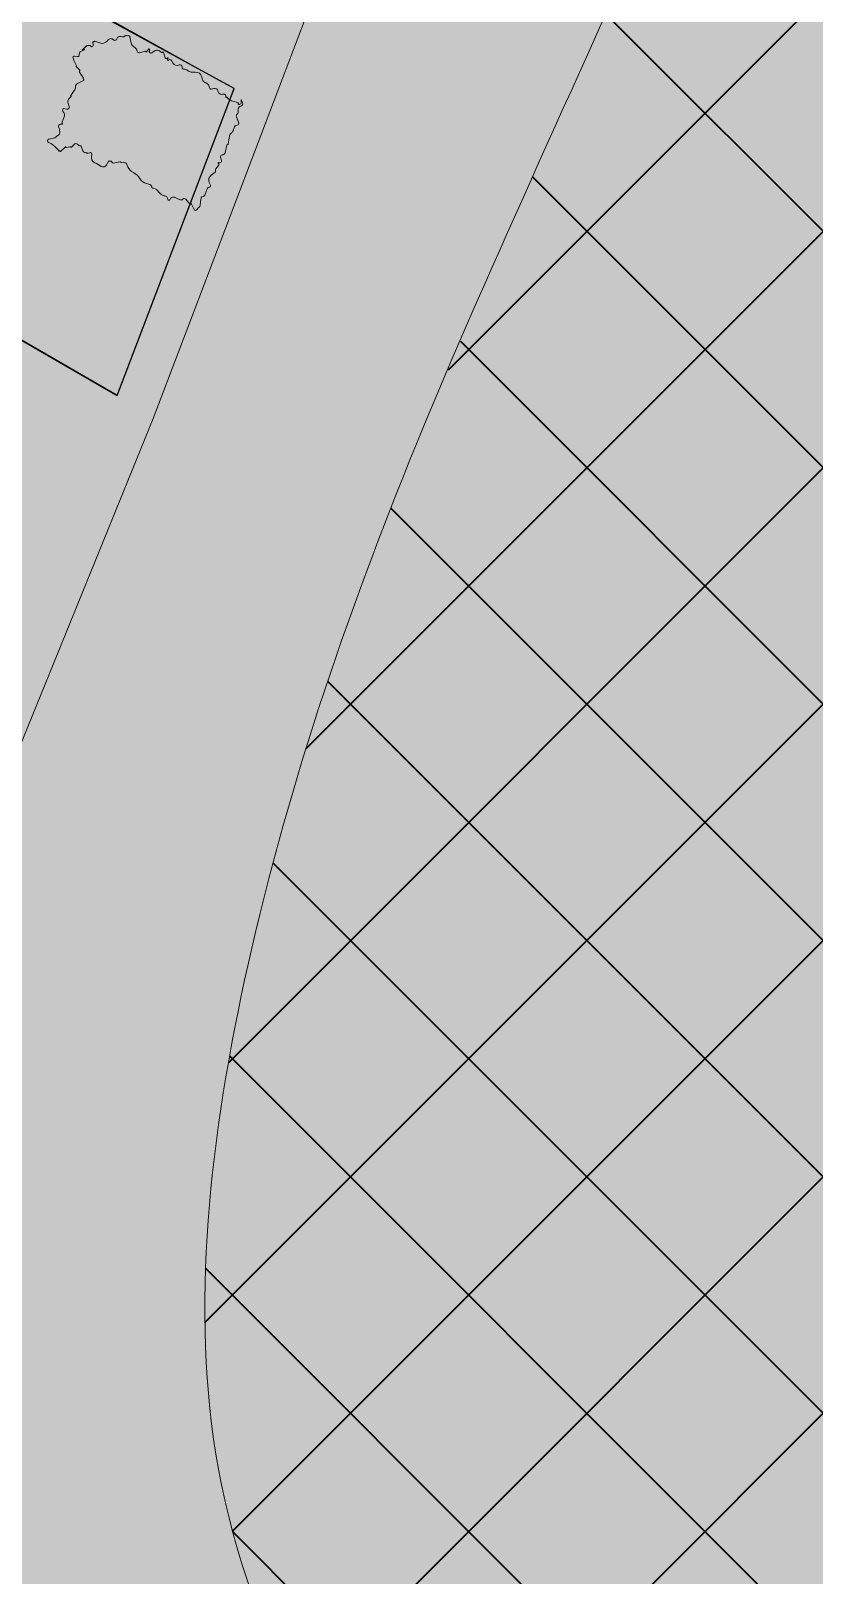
# Model space of a CAD drawing. Header units: metres. Extents: x 68582 to 69192, y 19191 to 19633.
# Drawn here: x 68869.86 to 68884.15, y 19409.49 to 19437.65 of the extents above; entities that cross this region are included whole.
import ezdxf

# ---------------------------------------------------------------- set-up
doc = ezdxf.new("R2010")
doc.units = ezdxf.units.M
doc.layers.get('0').update_dxf_attribs({"lineweight": 15})
doc.layers.add('None', color=7, linetype='Continuous', lineweight=5)

msp = doc.modelspace()

# ---------------------------------------------------------------- hatches: boundary and pattern name
at = {"true_color": 0xd1f0d1, "transparency": 33554687}
msp.add_hatch(color=254, dxfattribs=at).paths.add_polyline_path([(68588.122, 19191.443), (69192.296, 19191.443), (69192.296, 19628.232), (68588.122, 19628.232)], flags=0)
at = {"lineweight": 35, "true_color": 0x0988ff, "transparency": 33554687}
h = msp.add_hatch(dxfattribs=at)
h.set_pattern_fill('CMU HF', color=150, scale=50, style=0, pattern_type=2)
h.set_pattern_definition([(45, (0, 0), (-2.15526147, 2.15526147), []), (135, (0, 0), (2.15526147, 2.15526147), [])])
h.paths.add_polyline_path([(68885.984, 19447.918), (68886.1, 19448.002), (68886.219, 19448.084), (68886.339, 19448.164), (68886.461, 19448.242), (68886.585, 19448.317), (68886.71, 19448.39), (68886.837, 19448.461), (68886.964, 19448.53), (68887.093, 19448.596), (68887.223, 19448.659), (68887.353, 19448.72), (68887.484, 19448.779), (68887.615, 19448.834), (68887.747, 19448.887), (68887.879, 19448.938), (68888.011, 19448.985), (68888.133, 19449.027), (68888.254, 19449.065), (68888.376, 19449.102), (68888.497, 19449.136), (68888.619, 19449.168), (68888.74, 19449.197), (68888.862, 19449.224), (68888.983, 19449.249), (68889.104, 19449.272), (68889.225, 19449.292), (68889.346, 19449.31), (68889.468, 19449.326), (68889.589, 19449.34), (68889.709, 19449.352), (68889.951, 19449.368), (68890.193, 19449.377), (68890.434, 19449.377), (68890.675, 19449.369), (68890.916, 19449.353), (68891.157, 19449.33), (68891.398, 19449.299), (68891.638, 19449.26), (68891.878, 19449.214), (68892.118, 19449.162), (68892.358, 19449.102), (68892.598, 19449.035), (68892.838, 19448.962), (68893.077, 19448.883), (68893.316, 19448.797), (68893.555, 19448.705), (68893.794, 19448.608), (68894.033, 19448.504), (68894.272, 19448.395), (68894.51, 19448.281), (68894.749, 19448.161), (68895.225, 19447.906), (68895.701, 19447.632), (68896.176, 19447.341), (68896.651, 19447.033), (68897.126, 19446.71), (68897.6, 19446.373), (68898.547, 19445.662), (68899.493, 19444.913), (68907.211, 19438.427), (68909.052, 19436.807), (68909.918, 19435.994), (68910.738, 19435.175), (68911.13, 19434.763), (68911.507, 19434.348), (68911.87, 19433.93), (68912.218, 19433.509), (68912.55, 19433.084), (68912.864, 19432.655), (68913.161, 19432.222), (68913.303, 19432.004), (68913.44, 19431.785), (68913.572, 19431.564), (68913.699, 19431.342), (68913.821, 19431.118), (68913.938, 19430.894), (68914.05, 19430.667), (68914.156, 19430.44), (68914.257, 19430.21), (68914.352, 19429.979), (68914.442, 19429.747), (68914.526, 19429.513), (68914.604, 19429.277), (68914.676, 19429.039), (68914.742, 19428.799), (68914.802, 19428.558), (68914.856, 19428.315), (68914.903, 19428.069), (68914.954, 19427.757), (68914.994, 19427.441), (68915.026, 19427.123), (68915.047, 19426.801), (68915.06, 19426.477), (68915.065, 19426.15), (68915.061, 19425.82), (68915.049, 19425.487), (68915.03, 19425.152), (68915.004, 19424.814), (68914.971, 19424.473), (68914.931, 19424.13), (68914.834, 19423.438), (68914.714, 19422.736), (68914.576, 19422.025), (68914.421, 19421.307), (68912.836, 19414.986), (68912.418, 19413.103), (68912.237, 19412.167), (68912.079, 19411.238), (68911.949, 19410.317), (68911.851, 19409.409), (68911.815, 19408.96), (68911.788, 19408.516), (68911.771, 19408.075), (68911.764, 19407.639), (68911.768, 19407.208), (68911.783, 19406.782), (68911.811, 19406.362), (68911.85, 19405.948), (68911.902, 19405.54), (68911.933, 19405.338), (68911.967, 19405.138), (68912.005, 19404.94), (68912.046, 19404.743), (68912.09, 19404.549), (68912.139, 19404.356), (68912.191, 19404.165), (68912.246, 19403.976), (68912.306, 19403.789), (68912.369, 19403.604), (68912.436, 19403.421), (68912.508, 19403.24), (68912.583, 19403.061), (68912.662, 19402.885), (68912.728, 19402.746), (68912.796, 19402.61), (68912.867, 19402.474), (68912.94, 19402.34), (68913.093, 19402.075), (68913.255, 19401.813), (68913.426, 19401.556), (68913.605, 19401.302), (68913.792, 19401.05), (68913.986, 19400.801), (68914.187, 19400.554), (68914.395, 19400.309), (68914.827, 19399.82), (68917.731, 19396.765), (68918.234, 19396.202), (68918.733, 19395.614), (68919.225, 19394.997), (68919.467, 19394.676), (68919.705, 19394.347), (68919.975, 19393.959), (68920.239, 19393.559), (68920.498, 19393.15), (68920.75, 19392.733), (68920.995, 19392.308), (68921.233, 19391.876), (68921.463, 19391.44), (68921.684, 19390.999), (68921.896, 19390.556), (68922.099, 19390.11), (68922.291, 19389.664), (68922.473, 19389.218), (68922.643, 19388.773), (68922.801, 19388.331), (68922.947, 19387.893), (68923.081, 19387.459), (68923.2, 19387.031), (68923.306, 19386.611), (68923.397, 19386.198), (68923.474, 19385.795), (68923.506, 19385.597), (68923.534, 19385.402), (68923.558, 19385.209), (68923.578, 19385.02), (68923.594, 19384.834), (68923.606, 19384.651), (68923.613, 19384.471), (68923.616, 19384.295), (68923.615, 19384.123), (68923.609, 19383.954), (68923.599, 19383.79), (68923.583, 19383.629), (68923.563, 19383.473), (68923.552, 19383.397), (68923.539, 19383.322), (68923.525, 19383.247), (68923.509, 19383.174), (68923.493, 19383.102), (68923.475, 19383.032), (68923.456, 19382.962), (68923.435, 19382.894), (68923.414, 19382.827), (68923.391, 19382.761), (68923.367, 19382.697), (68923.341, 19382.633), (68923.314, 19382.571), (68923.286, 19382.511), (68923.257, 19382.451), (68923.226, 19382.393), (68923.194, 19382.337), (68923.161, 19382.282), (68923.126, 19382.228), (68923.09, 19382.176), (68923.052, 19382.125), (68923.013, 19382.075), (68922.991, 19382.049), (68922.969, 19382.022), (68922.946, 19381.997), (68922.923, 19381.971), (68922.899, 19381.946), (68922.875, 19381.922), (68922.825, 19381.874), (68922.774, 19381.828), (68922.721, 19381.784), (68922.667, 19381.741), (68922.611, 19381.701), (68922.553, 19381.661), (68922.494, 19381.624), (68922.433, 19381.588), (68922.371, 19381.554), (68922.308, 19381.521), (68922.242, 19381.49), (68922.176, 19381.46), (68922.108, 19381.432), (68922.038, 19381.406), (68921.967, 19381.381), (68921.895, 19381.357), (68921.821, 19381.335), (68921.746, 19381.314), (68921.669, 19381.295), (68921.591, 19381.277), (68921.512, 19381.261), (68921.432, 19381.245), (68921.35, 19381.232), (68921.267, 19381.219), (68921.182, 19381.208), (68921.01, 19381.19), (68920.833, 19381.176), (68920.651, 19381.168), (68920.464, 19381.164), (68920.273, 19381.165), (68920.077, 19381.17), (68919.877, 19381.18), (68919.673, 19381.194), (68919.253, 19381.233), (68918.818, 19381.287), (68918.369, 19381.355), (68917.907, 19381.435), (68917.433, 19381.526), (68916.452, 19381.739), (68910.097, 19383.337), (68909.034, 19383.569), (68907.734, 19383.814), (68906.465, 19384.014), (68905.227, 19384.175), (68898.422, 19384.811), (68897.388, 19384.937), (68896.381, 19385.091), (68895.888, 19385.181), (68895.402, 19385.28), (68894.922, 19385.391), (68894.449, 19385.513), (68893.982, 19385.649), (68893.522, 19385.799), (68893.069, 19385.963), (68892.844, 19386.051), (68892.622, 19386.144), (68892.4, 19386.24), (68892.181, 19386.342), (68891.963, 19386.447), (68891.746, 19386.557), (68891.549, 19386.662), (68891.353, 19386.772), (68890.965, 19387.001), (68890.582, 19387.246), (68890.204, 19387.505), (68889.83, 19387.778), (68889.461, 19388.064), (68889.096, 19388.363), (68888.734, 19388.674), (68888.377, 19388.996), (68888.023, 19389.329), (68887.672, 19389.673), (68887.324, 19390.027), (68886.638, 19390.761), (68885.962, 19391.528), (68885.296, 19392.323), (68884.636, 19393.142), (68878.343, 19401.494), (68877.198, 19403.083), (68876.653, 19403.88), (68876.132, 19404.681), (68875.64, 19405.487), (68875.405, 19405.893), (68875.178, 19406.301), (68874.961, 19406.711), (68874.752, 19407.123), (68874.554, 19407.538), (68874.365, 19407.956), (68874.188, 19408.377), (68874.021, 19408.801), (68873.866, 19409.228), (68873.724, 19409.659), (68873.594, 19410.093), (68873.477, 19410.532), (68873.374, 19410.975), (68873.284, 19411.422), (68873.237, 19411.696), (68873.195, 19411.972), (68873.158, 19412.25), (68873.126, 19412.528), (68873.078, 19413.09), (68873.047, 19413.657), (68873.035, 19414.228), (68873.04, 19414.802), (68873.06, 19415.379), (68873.096, 19415.959), (68873.146, 19416.54), (68873.209, 19417.122), (68873.285, 19417.705), (68873.372, 19418.287), (68873.578, 19419.447), (68873.818, 19420.599), (68874.122, 19421.877), (68874.458, 19423.139), (68874.825, 19424.385), (68875.219, 19425.616), (68875.637, 19426.834), (68876.079, 19428.039), (68877.019, 19430.417), (68882.443, 19442.854), (68882.662, 19443.343), (68882.889, 19443.826), (68883.125, 19444.302), (68883.373, 19444.767), (68883.502, 19444.996), (68883.634, 19445.221), (68883.77, 19445.443), (68883.91, 19445.662), (68884.054, 19445.876), (68884.202, 19446.087), (68884.356, 19446.293), (68884.514, 19446.495), (68884.677, 19446.692), (68884.846, 19446.884), (68885.02, 19447.071), (68885.2, 19447.252), (68885.386, 19447.428), (68885.579, 19447.597), (68885.678, 19447.68), (68885.778, 19447.761), (68885.88, 19447.84)], flags=0)
at = {"true_color": 0xffffff, "transparency": 33554687}
msp.add_hatch(color=7, dxfattribs=at).paths.add_polyline_path([(68860.694, 19431.696), (68867.111, 19433.36), (68866.269, 19436.514), (68864.018, 19439.175), (68864.1, 19439.068), (68858.7, 19442.8), (68858.51, 19443.9), (68860.075, 19444.1), (68873.569, 19436.6), (68871.438, 19431), (68869.559, 19432.085), (68868.762, 19427.782), (68868.901, 19427.719), (68869.14, 19427.361), (68869.148, 19427.036), (68868.571, 19425.443), (68865.65, 19417.938), (68861.781, 19413.234), (68853.3, 19412.105), (68846.211, 19413.123), (68846.211, 19410.8), (68853.091, 19410.391), (68856.89, 19410.37), (68860.28, 19410.76), (68863.66, 19412.78), (68866.24, 19416.21), (68872.091, 19430.581), (68873.054, 19433.102), (68875.307, 19439.044), (68873.626, 19439.953), (68872.678, 19440.728), (68872.384, 19440.598), (68868.432, 19443.353), (68868.034, 19443.551), (68866.229, 19445.93), (68862.924, 19447.236), (68861.487, 19446.734), (68860.29, 19447.197), (68859.697, 19448.404), (68857.355, 19447.73), (68856.587, 19447.035), (68853.84, 19438.84), (68860.036, 19433.407)], flags=0)
at = {"layer": 'None', "linetype": 'Continuous', "lineweight": 0, "true_color": 0xffffff, "transparency": 33554687}
h = msp.add_hatch(color=7, dxfattribs=at)
h.paths.add_polyline_path([(68799.84, 19386.02), (68789.95, 19386.9), (68781.97, 19386.61), (68773.27, 19384.56), (68766.62, 19381.94), (68748.84, 19370.6), (68746.75, 19366.63), (68746.49, 19363.19), (68746.68, 19359.75), (68746.03, 19354.21), (68745.717, 19353), (68743.653, 19353), (68744.06, 19354.58), (68744.68, 19359.8), (68744.41, 19364.47), (68740.99, 19370.95), (68732.83, 19377.49), (68729.15, 19380.5), (68725.54, 19384.08), (68723.21, 19387.28), (68721.23, 19392.29), (68719.51, 19395.27), (68718.26, 19396.33), (68715.99, 19397.05), (68713.09, 19396.09), (68709.999, 19395.093), (68706, 19393.939), (68706, 19396.061), (68709, 19396.875), (68712.39, 19397.97), (68715.98, 19399.15), (68723.43, 19403.64), (68726.42, 19405.66), (68738.87, 19414.06), (68755.26, 19419.94), (68769.04, 19422.04), (68772.54, 19421.8), (68773.32, 19423.3), (68774.64, 19437.94), (68769.945, 19438.437), (68769.945, 19440.561), (68775.04, 19440.09), (68776.38, 19443.85), (68778.83, 19449.39), (68788.17, 19454.78), (68799.23, 19458.52), (68810.37, 19459.06), (68812.62, 19459.06), (68813.19, 19459.39), (68812.88, 19460.43), (68812.23, 19461.42), (68807.67, 19464.89), (68804.352, 19467.88), (68807.345, 19467.88), (68809.01, 19466.38), (68816.28, 19460.87), (68820.74, 19459.23), (68822.38, 19459.08), (68863.02, 19459.98), (68877.74, 19459.98), (68881.35, 19460.13), (68882.82, 19460.98), (68884.56, 19462.92), (68885.32, 19464.46), (68885.28, 19464.62), (68886.523, 19467.88), (68889.195, 19467.88), (68887.91, 19464.51), (68888.83, 19461.29), (68890.11, 19460.02), (68896, 19455.662), (68896, 19452.573), (68892.13, 19455.44), (68890.38, 19456.4), (68887.85, 19457.18), (68885.39, 19456.76), (68884.03, 19455.4), (68883.66, 19454.19), (68883.71, 19454.1), (68883.28, 19452.99), (68872.46, 19424.51), (68870.39, 19417.14), (68870.324, 19417.017), (68870.474, 19416.931), (68870.06, 19412.46), (68871.13, 19408.51), (68871.83, 19407.09), (68880.85, 19393.85), (68887.33, 19386.26), (68890.4, 19384.17), (68890.2, 19381.49), (68887.83, 19380.47), (68887.07, 19378.35), (68887.07, 19375.09), (68884.83, 19375.09), (68884.73, 19379.14), (68883.91, 19380.24), (68883.22, 19380.45), (68882.08, 19380.41), (68868.03, 19375.262), (68852.77, 19371.1), (68844.22, 19369.71), (68840.87, 19369.2), (68839.58, 19368.49), (68839.45, 19367.4), (68836.83, 19365.887), (68835.04, 19368.32), (68829.92, 19372.32), (68819.958, 19378.79), (68812.33, 19382.242), (68806.83, 19384.09)], flags=0)
h.paths.add_polyline_path([(68775.85, 19423.46), (68776.37, 19421.28), (68790.55, 19418.32), (68795.86, 19416.83), (68807.28, 19413.96), (68831.23, 19411.69), (68853.45, 19410.37), (68856.89, 19410.37), (68860.28, 19410.76), (68863.66, 19412.78), (68866.24, 19416.21), (68870.38, 19426.08), (68880.96, 19453.92), (68879.25, 19457.05), (68877.45, 19457.48), (68863.03, 19457.48), (68821.63, 19456.56), (68810.43, 19456.56), (68799.7, 19456.04), (68789.2, 19452.49), (68780.77, 19447.62), (68777.69, 19440.94)], flags=0)
h.paths.add_polyline_path([(68870.05, 19404.5), (68868.305, 19405.629), (68865.01, 19407.11), (68858.23, 19407.87), (68853.41, 19407.87), (68831.02, 19409.2), (68806.85, 19411.49), (68795.21, 19414.42), (68789.97, 19415.89), (68774.31, 19419.16), (68769.945, 19419.863), (68769.03, 19420.01), (68755.76, 19418), (68739.78, 19412.27), (68727.67, 19404.09), (68724.16, 19400.73), (68722.5, 19396.61), (68723.23, 19392.69), (68724.97, 19388.26), (68727.16, 19385.29), (68730.49, 19381.99), (68734.25, 19378.92), (68741.76, 19372.9), (68745.33, 19372.02), (68747.84, 19372.34), (68765.71, 19383.73), (68772.69, 19386.48), (68781.68, 19388.6), (68790.1, 19389.11), (68799.84, 19388.21), (68805.18, 19386.88), (68812.83, 19384.23), (68820.66, 19380.72), (68826.29, 19377.07), (68835.18, 19371.98), (68842.61, 19371.51), (68849.74, 19372.37), (68867.92, 19377.04), (68876.83, 19380.304), (68882.08, 19382.65), (68882.98, 19385.18), (68882.4, 19387.3), (68875.5, 19397.08)], flags=0)

# ---------------------------------------------------------------- linework, layer by layer
at = {"color": 7, "true_color": 0xffffff, "transparency": 33554687}
for points in [[(68860.075, 19444.1), (68873.569, 19436.6), (68871.438, 19431), (68869.559, 19432.085), (68868.762, 19427.782), (68868.901, 19427.719), (68869.14, 19427.361), (68869.148, 19427.036), (68868.571, 19425.443), (68865.65, 19417.938), (68861.781, 19413.234), (68853.3, 19412.105), (68846.211, 19413.123)], [(68846.211, 19410.8), (68853.091, 19410.391), (68856.89, 19410.37), (68860.28, 19410.76), (68863.66, 19412.78), (68866.24, 19416.21), (68872.091, 19430.581), (68873.054, 19433.102), (68875.307, 19439.044)]]:
    msp.add_lwpolyline(points, dxfattribs=at)
msp.add_open_spline([(68885.984, 19447.918), (68886.6, 19448.372), (68892.522, 19451.451), (68903.581, 19440.872), (68917.334, 19430.87), (68912.906, 19416.126), (68910.061, 19402.477), (68920.787, 19395.584), (68927.015, 19377.394), (68906.559, 19385.701), (68891.152, 19383.37), (68881.085, 19398.338), (68872.118, 19409.073), (68873.57, 19421.145), (68876.979, 19430.858), (68881.275, 19439.689), (68883.753, 19446.276), (68885.984, 19447.918)], degree=3, knots=[0, 0, 0, 0, 2.291257, 19.18891, 37.129956, 48.448733, 62.442982, 73.510459, 86.220684, 100.279883, 117.823948, 133.905289, 149.007929, 158.20087, 168.527389, 179.94783, 188.239344, 188.239344, 188.239344, 188.239344])
at = {"layer": 'None', "color": 7, "linetype": 'Continuous', "lineweight": 5, "transparency": 33554687}
for p, q in [((68870.8, 19437.3), (68870.869, 19437.369)), ((68870.998, 19437.387), (68870.995, 19437.447)), ((68871.005, 19437.454), (68871.007, 19437.452)), ((68871.03, 19437.461), (68871.12, 19437.43)), ((68871.259, 19437.469), (68871.271, 19437.485)), ((68871.365, 19437.492), (68871.371, 19437.487)), ((68871.431, 19437.504), (68871.432, 19437.507)), ((68871.502, 19437.548), (68871.535, 19437.54)), ((68871.572, 19437.552), (68871.579, 19437.562)), ((68871.616, 19437.563), (68871.635, 19437.567)), ((68871.67, 19437.543), (68871.682, 19437.486)), ((68871.682, 19437.486), (68871.7, 19437.4)), ((68871.7, 19437.4), (68871.792, 19437.308)), ((68870.644, 19437.114), (68870.631, 19437.154)), ((68870.696, 19437.011), (68870.643, 19437.111)), ((68870.659, 19437.19), (68870.715, 19437.182)), ((68870.77, 19437.274), (68870.842, 19437.307)), ((68870.84, 19437.313), (68870.8, 19437.3)), ((68871.792, 19437.307), (68871.801, 19437.276)), ((68871.842, 19437.252), (68871.949, 19437.281)), ((68871.969, 19437.266), (68872.016, 19437.321)), ((68872.03, 19437.306), (68872.018, 19437.277)), ((68872.02, 19437.319), (68872.019, 19437.316)), ((68872.021, 19437.276), (68872.033, 19437.256)), ((68872.066, 19437.248), (68872.13, 19437.291)), ((68872.212, 19437.283), (68872.236, 19437.26)), ((68872.279, 19437.259), (68872.314, 19437.159)), ((68872.365, 19437.152), (68872.357, 19437.122)), ((68872.425, 19437.112), (68872.458, 19437.057)), ((68870.752, 19436.936), (68870.687, 19436.998)), ((68870.819, 19436.791), (68870.749, 19436.9)), ((68872.555, 19437.024), (68872.57, 19437.03)), ((68872.62, 19436.997), (68872.621, 19436.983)), ((68872.721, 19436.931), (68872.729, 19436.924)), ((68872.809, 19436.896), (68872.861, 19436.899)), ((68872.978, 19436.813), (68872.989, 19436.769)), ((68870.591, 19436.475), (68870.653, 19436.562)), ((68870.711, 19436.691), (68870.819, 19436.745)), ((68870.823, 19436.766), (68870.816, 19436.775)), ((68873.11, 19436.646), (68873.129, 19436.597)), ((68873.131, 19436.596), (68873.137, 19436.59)), ((68873.151, 19436.585), (68873.2, 19436.599)), ((68873.274, 19436.558), (68873.279, 19436.54)), ((68870.449, 19436.238), (68870.516, 19436.222)), ((68870.56, 19436.272), (68870.54, 19436.325)), ((68870.562, 19436.419), (68870.596, 19436.451)), ((68873.356, 19436.494), (68873.378, 19436.499)), ((68873.417, 19436.468), (68873.418, 19436.441)), ((68873.435, 19436.441), (68873.464, 19436.413)), ((68873.548, 19436.367), (68873.635, 19436.346)), ((68873.657, 19436.31), (68873.67, 19436.311)), ((68873.701, 19436.357), (68873.7, 19436.4)), ((68873.7, 19436.4), (68873.724, 19436.342)), ((68873.701, 19436.345), (68873.701, 19436.357)), ((68870.432, 19435.983), (68870.471, 19436.082)), ((68870.442, 19436.218), (68870.448, 19436.237)), ((68870.462, 19436.162), (68870.447, 19436.182)), ((68873.612, 19436.083), (68873.652, 19435.981)), ((68873.642, 19436.212), (68873.646, 19436.184)), ((68870.19, 19435.673), (68870.198, 19435.676)), ((68870.198, 19435.676), (68870.3, 19435.7)), ((68870.3, 19435.7), (68870.354, 19435.74)), ((68870.387, 19435.843), (68870.366, 19435.901)), ((68870.4, 19435.948), (68870.434, 19435.948)), ((68873.488, 19435.738), (68873.458, 19435.587)), ((68873.575, 19435.894), (68873.555, 19435.838)), ((68873.583, 19435.907), (68873.582, 19435.906)), ((68873.626, 19435.931), (68873.59, 19435.922)), ((68870.2, 19435.607), (68870.185, 19435.613)), ((68870.375, 19435.462), (68870.326, 19435.517)), ((68870.391, 19435.453), (68870.389, 19435.459)), ((68870.496, 19435.538), (68870.402, 19435.45)), ((68870.572, 19435.537), (68870.51, 19435.523)), ((68870.65, 19435.581), (68870.608, 19435.533)), ((68870.738, 19435.56), (68870.715, 19435.583)), ((68870.812, 19435.465), (68870.78, 19435.547)), ((68870.882, 19435.426), (68870.855, 19435.43)), ((68870.934, 19435.429), (68870.889, 19435.417)), ((68870.967, 19435.361), (68870.974, 19435.392)), ((68873.434, 19435.569), (68873.405, 19435.432)), ((68871.03, 19435.246), (68871.021, 19435.251)), ((68871.286, 19435.279), (68871.236, 19435.197)), ((68871.32, 19435.275), (68871.298, 19435.273)), ((68871.484, 19435.263), (68871.36, 19435.241)), ((68871.552, 19435.254), (68871.515, 19435.252)), ((68871.631, 19435.172), (68871.615, 19435.214)), ((68873.285, 19435.193), (68873.235, 19435.134)), ((68873.303, 19435.247), (68873.286, 19435.251)), ((68873.319, 19435.345), (68873.337, 19435.284)), ((68871.849, 19434.956), (68871.844, 19434.964)), ((68872.016, 19434.856), (68871.973, 19434.866)), ((68873.117, 19434.885), (68873.139, 19434.836)), ((68873.223, 19435.075), (68873.149, 19435.017)), ((68872.07, 19434.797), (68872.066, 19434.809)), ((68872.217, 19434.69), (68872.151, 19434.757)), ((68872.319, 19434.637), (68872.317, 19434.637)), ((68872.36, 19434.576), (68872.355, 19434.599)), ((68872.403, 19434.584), (68872.397, 19434.571)), ((68872.569, 19434.573), (68872.495, 19434.612)), ((68872.735, 19434.522), (68872.689, 19434.579)), ((68872.965, 19434.583), (68872.953, 19434.474)), ((68872.972, 19434.61), (68872.97, 19434.604)), ((68873.005, 19434.631), (68872.981, 19434.623)), ((68873.077, 19434.769), (68873.043, 19434.67)), ((68872.844, 19434.384), (68872.79, 19434.492)), ((68872.9, 19434.4), (68872.879, 19434.379)), ((68872.895, 19434.389), (68872.9, 19434.4)), ((68872.898, 19434.397), (68872.895, 19434.389)), ((68872.927, 19434.432), (68872.923, 19434.429))]:
    msp.add_line(p, q, dxfattribs=at)
at = {"layer": 'None', "color": 7, "linetype": 'Continuous', "lineweight": 25, "transparency": 33554687}
msp.add_line((68871.438, 19431), (68867.108, 19433.5), dxfattribs=at)
at = {"layer": 'None', "color": 7, "linetype": 'Continuous', "lineweight": 25, "true_color": 0xffffff, "transparency": 33554687}
msp.add_lwpolyline([(68873.569, 19436.6), (68867.392, 19439.977), (68862.5, 19443), (68860.075, 19444.1), (68858.51, 19443.9), (68858.7, 19442.8), (68864, 19439.2), (68866.2, 19436.6), (68867.108, 19433.5), (68871.438, 19431)], close=True, dxfattribs=at)
at = {"layer": 'None', "color": 7, "linetype": 'Continuous', "lineweight": 5, "transparency": 33554687, "extrusion": (0, 0, -1)}
for centre, radius, start, end in [((-68870.913, 19437.325), 0.0619, 44.8796, 134.8247), ((-68871.002, 19437.447), 0.00686, 357.7688, 113.3623), ((-68871.027, 19437.453), 0.00905, 25.1284, 109.0884), ((-68871.321, 19437.444), 0.0648, 38.9468, 132.0753), ((-68871.488, 19437.492), 0.0579, 15.0399, 104.4438), ((-68871.59, 19437.554), 0.0135, 37.3236, 114.818), ((-68871.64, 19437.536), 0.0307, 80.1853, 168.1468), ((-68870.656, 19437.163), 0.027, 341.1969, 97.2957), ((-68870.644, 19437.111), 0.00137, 331.9736, 61.7731), ((-68870.79, 19437.23), 0.0481, 343.8941, 64.7944), ((-68871.792, 19437.307), 0.000291, 112.9559, 164.4806), ((-68871.951, 19437.271), 0.0103, 75.0382, 189.3819), ((-68872.017, 19437.319), 0.0023, 40.1363, 196.4875), ((-68872.02, 19437.275), 0.00161, 49.9254, 149.2394), ((-68872.026, 19437.307), 0.00402, 71.0693, 201.5167), ((-68872.167, 19437.236), 0.0655, 56.3993, 134.4046), ((-68872.27, 19437.256), 0.0101, 35.4368, 160.8743), ((-68872.36, 19437.154), 0.00569, 28.2735, 195.5619), ((-68872.398, 19437.096), 0.0316, 35.912, 148.7093), ((-68870.689, 19437), 0.00324, 313.7522, 101.8113), ((-68870.761, 19436.908), 0.0147, 327.2081, 48.6056), ((-68872.583, 19436.996), 0.0367, 69.0807, 177.0823), ((-68872.667, 19436.87), 0.0809, 83.7946, 131.6278), ((-68872.868, 19436.786), 0.113, 86.5193, 166.1753), ((-68870.739, 19436.635), 0.0629, 358.847, 63.476), ((-68870.821, 19436.778), 0.00538, 321.3385, 55.6151), ((-68873.015, 19436.609), 0.103, 108.0421, 158.7236), ((-68873.131, 19436.596), 0.000725, 60.0771, 141.9058), ((-68873.217, 19436.542), 0.0598, 73.7088, 163.7006), ((-68870.449, 19436.237), 0.00036, 5.3264, 103.083), ((-68870.623, 19436.355), 0.0879, 340.2191, 46.216), ((-68870.598, 19436.47), 0.00843, 295.3221, 35.7677), ((-68873.384, 19436.467), 0.0323, 78.2134, 177.7553), ((-68873.43, 19436.436), 0.00778, 28.3449, 134.759), ((-68873.631, 19436.331), 0.0157, 103.1613, 201.1267), ((-68873.682, 19436.324), 0.0458, 157.1269, 259.6819), ((-68870.453, 19435.975), 0.0222, 311.9065, 21.301), ((-68870.481, 19436.205), 0.0405, 325.2772, 17.8512), ((-68873.59, 19436.177), 0.0565, 172.2995, 231.3473), ((-68873.618, 19435.967), 0.0371, 158.3711, 256.3969), ((-68870.4, 19435.912), 0.0358, 340.8728, 89.4842), ((-68873.449, 19435.877), 0.113, 200.0243, 231.5093), ((-68873.573, 19435.915), 0.0127, 175.4966, 217.0317), ((-68870.197, 19435.642), 0.0319, 293.2388, 76.4469), ((-68870.379, 19435.466), 0.00624, 235.1276, 318.0083), ((-68870.397, 19435.455), 0.00696, 227.1266, 344.6125), ((-68870.509, 19435.531), 0.00785, 257.5816, 23.4805), ((-68870.6, 19435.541), 0.0116, 221.4163, 310.6664), ((-68870.754, 19435.575), 0.0215, 248.828, 314.7809), ((-68870.865, 19435.486), 0.0569, 279.4835, 338.4764), ((-68870.888, 19435.419), 0.00263, 254.7526, 17.5038), ((-68873.35, 19435.444), 0.0558, 192.1881, 269.6193), ((-68873.447, 19435.589), 0.0113, 191.3146, 273.7448), ((-68871.064, 19435.341), 0.0996, 295.9635, 12.0654), ((-68871.182, 19435.23), 0.063, 211.1712, 304.9671), ((-68871.297, 19435.279), 0.00683, 263.9704, 352.597), ((-68871.357, 19435.258), 0.0169, 260.147, 359.1835), ((-68871.514, 19435.273), 0.0211, 266.544, 313.1906), ((-68871.815, 19435.244), 0.197, 295.0654, 338.839), ((-68873.261, 19435.213), 0.0314, 128.0562, 220.3002), ((-68873.309, 19435.275), 0.0289, 163.1943, 282.8445), ((-68872.019, 19435.06), 0.2, 283.3811, 328.6543), ((-68873.118, 19434.826), 0.0234, 155.9376, 264.1837), ((-68873.208, 19435.094), 0.0238, 156.8385, 231.5725), ((-68872.103, 19434.808), 0.0344, 266.3435, 341.9207), ((-68872.343, 19434.816), 0.178, 296.5651, 314.932), ((-68872.38, 19434.891), 0.262, 284.0073, 296.5651), ((-68872.38, 19434.58), 0.0197, 207.1831, 347.6091), ((-68872.595, 19434.622), 0.0556, 225.5665, 298.1746), ((-68872.874, 19434.65), 0.106, 197.6073, 202.1722), ((-68872.985, 19434.69), 0.0616, 198.9806, 251.1096), ((-68872.765, 19434.546), 0.0381, 270.2108, 320.8126), ((-68872.864, 19434.394), 0.0215, 224.4953, 333.5022), ((-68872.895, 19434.48), 0.0584, 186.3294, 235.8106)]:
    msp.add_arc(centre, radius, start, end, dxfattribs=at)
at = {"layer": 'None', "color": 7, "linetype": 'Continuous', "lineweight": 5, "transparency": 33554687}
for centre, radius, start, end in [((68870.973, 19437.386), 0.0243, 225.1753, 2.2312), ((68871.011, 19437.46), 0.00839, 246.6377, 334.8716), ((68871.161, 19437.548), 0.125, 250.9116, 321.0532), ((68871.396, 19437.514), 0.0368, 227.9247, 344.9601), ((68871.544, 19437.573), 0.035, 255.5562, 322.6764), ((68871.61, 19437.598), 0.0348, 245.182, 279.8147), ((68870.642, 19437.114), 0.00161, 298.2269, 18.8031), ((68870.718, 19437.209), 0.027, 262.7043, 16.1059), ((68870.84, 19437.31), 0.00277, 295.2056, 107.5701), ((68871.792, 19437.308), 0.000717, 224.8867, 247.0441), ((68871.833, 19437.285), 0.0334, 195.5194, 284.9618), ((68871.966, 19437.269), 0.0044, 170.6181, 319.8637), ((68872.019, 19437.276), 0.00048, 158.4833, 310.0746), ((68872.023, 19437.315), 0.0045, 163.5125, 288.9307), ((68872.053, 19437.268), 0.0236, 210.7606, 303.6007), ((68872.248, 19437.272), 0.0167, 225.5954, 324.5632), ((68872.335, 19437.167), 0.0224, 199.1257, 331.7265), ((68872.365, 19437.12), 0.00853, 164.4381, 324.088), ((68870.691, 19437.009), 0.00531, 258.1887, 28.0264), ((68870.744, 19436.927), 0.0116, 311.3944, 46.2478), ((68872.527, 19437.099), 0.08, 211.2907, 290.9193), ((68872.655, 19436.985), 0.0339, 182.9177, 276.2054), ((68872.803, 19437.007), 0.112, 228.3722, 273.4807), ((68870.557, 19436.631), 0.119, 324.2323, 1.153), ((68870.814, 19436.787), 0.00596, 304.3849, 32.7919), ((68870.813, 19436.757), 0.0137, 296.524, 38.6615), ((68873.074, 19436.789), 0.0874, 193.8247, 251.9579), ((68873.13, 19436.597), 0.00054, 201.2764, 299.9229), ((68873.147, 19436.598), 0.0138, 218.0942, 286.2912), ((68873.342, 19436.558), 0.0657, 196.2994, 281.7866), ((68870.444, 19436.238), 0.00375, 342.1488, 354.6736), ((68870.524, 19436.259), 0.0377, 256.917, 19.7809), ((68870.591, 19436.456), 0.00697, 313.784, 64.6779), ((68873.421, 19436.441), 0.00284, 182.2447, 331.6551), ((68873.588, 19436.539), 0.177, 225.241, 256.8387), ((68873.701, 19436.22), 0.0599, 100.3181, 187.7005), ((68873.656, 19436.321), 0.0113, 158.8733, 274.7469), ((68873.668, 19436.345), 0.0335, 274.7469, 1.1729), ((68870.434, 19435.954), 0.00595, 270.5158, 48.0935), ((68870.392, 19436.113), 0.0851, 338.699, 34.7228), ((68873.652, 19436.099), 0.0433, 128.6527, 201.6289), ((68870.301, 19435.813), 0.0907, 306.1071, 19.1272), ((68873.573, 19435.721), 0.0867, 128.4907, 168.6854), ((68873.618, 19435.878), 0.046, 142.9683, 159.9757), ((68873.591, 19435.917), 0.00566, 103.6031, 184.5034), ((68870.059, 19435.277), 0.359, 41.9917, 66.7612), ((68870.385, 19435.458), 0.0039, 15.3875, 124.8724), ((68870.498, 19435.535), 0.00322, 336.5195, 132.8734), ((68870.577, 19435.514), 0.023, 49.3336, 102.4184), ((68870.684, 19435.551), 0.0444, 45.2191, 138.5837), ((68870.766, 19435.542), 0.0141, 21.5236, 111.172), ((68870.882, 19435.422), 0.00419, 342.4962, 80.5165), ((68870.943, 19435.399), 0.0317, 347.9346, 105.2474), ((68873.445, 19435.566), 0.0115, 86.2552, 167.8119), ((68870.656, 19434.478), 0.855, 55.0329, 64.0365), ((68871.288, 19435.278), 0.00233, 7.403, 148.8288), ((68871.322, 19435.257), 0.018, 0.8165, 96.0296), ((68871.487, 19435.245), 0.0182, 46.8094, 99.853), ((68871.556, 19435.192), 0.0628, 21.161, 93.456), ((68873.257, 19435.115), 0.0294, 139.6998, 203.1615), ((68873.285, 19435.244), 0.00729, 77.1555, 231.9438), ((68873.351, 19435.355), 0.0335, 90.3807, 196.8057), ((68871.62, 19434.827), 0.263, 31.3457, 64.9346), ((68872, 19434.788), 0.0699, 18.0793, 76.6189), ((68873.218, 19434.93), 0.111, 128.4275, 204.0624), ((68872.109, 19434.715), 0.059, 45.068, 93.6565), ((68872.307, 19434.589), 0.0496, 12.3909, 75.9927), ((68872.463, 19434.553), 0.0675, 61.8254, 152.8169), ((68872.66, 19434.556), 0.0372, 39.1874, 134.4335), ((68873.041, 19434.575), 0.077, 157.8278, 173.6706), ((68872.983, 19434.615), 0.00841, 108.8904, 162.3927), ((68873.125, 19434.752), 0.0505, 95.8163, 161.0194), ((68872.764, 19434.479), 0.0292, 26.4978, 89.7892), ((68872.895, 19434.389), 0.000282, 159.6159, 337.0146), ((68872.96, 19434.374), 0.0664, 124.1894, 159.6159)]:
    msp.add_arc(centre, radius, start, end, dxfattribs=at)

doc.saveas('drawing.dxf')
